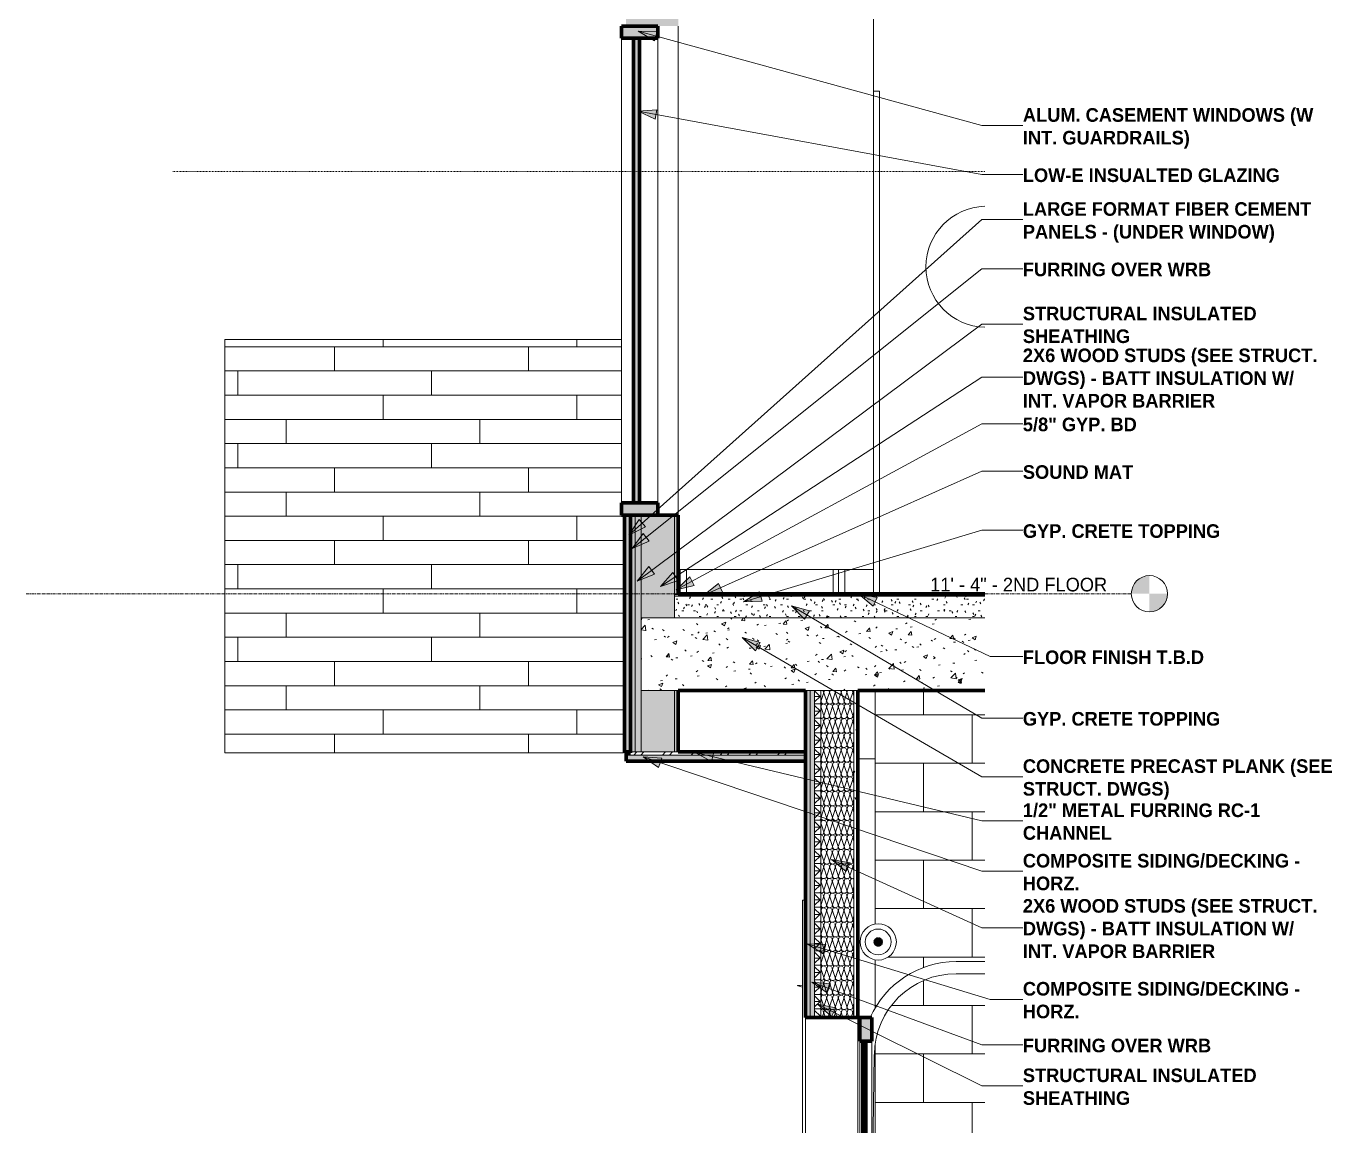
# Model space of a CAD drawing. Header units: inches. Extents: x -3960 to -3070, y -161 to 444.
# Drawn here: x -3959.5 to -3743.9, y 48.1 to 229.7 of the extents above; entities that cross this region are included whole.
import ezdxf

# ---------------------------------------------------------------- set-up
doc = ezdxf.new("R2010")
doc.units = ezdxf.units.IN
doc.header["$MEASUREMENT"] = 0
doc.linetypes.add('Aligning Line 1_8_', pattern=[0.25, 0.125, -0.125])
doc.linetypes.add('Grid Line 1_2_', pattern=[0.875, 0.5, -0.125, 0.125, -0.125])
for name, color, linetype, lineweight in [('0-1', 7, 'Continuous', 5), ('0-2', 135, 'Continuous', 9), ('0-3', 90, 'Continuous', 90), ('A-CLNG', 13, 'Continuous', 18), ('A-CLNG-1', 243, 'Continuous', 18), ('A-CLNG-2', 13, 'Continuous', 70), ('A-CLNG-PATT-1', 13, 'Continuous', 9), ('A-DOOR-1', 55, 'Continuous', 18), ('A-DOOR-2', 10, 'Continuous', 18), ('A-DOOR-3', 31, 'Continuous', 70), ('A-DOOR-FRAM-1', 250, 'Continuous', 9), ('A-FLOR-1', 8, 'Continuous', 5), ('A-FLOR-6', 55, 'Continuous', 18), ('A-FLOR-7', 192, 'Continuous', 70), ('A-FLOR-LEVL', 51, 'Continuous', 9), ('A-FLOR-LEVL-1', 51, 'Grid Line 1_2_', 9), ('A-FLOR-MCUT', 51, 'Continuous', 18), ('A-FLOR-PATT-1', 8, 'Continuous', 9), ('A-GLAZ-1', 55, 'Continuous', 18), ('A-GLAZ-2', 27, 'Continuous', 18), ('A-GLAZ-3', 10, 'Continuous', 18), ('A-GLAZ-4', 151, 'Continuous', 70), ('A-GLAZ-5', 9, 'Continuous', 18), ('A-WALL', 113, 'Continuous', 18), ('A-WALL-1', 55, 'Continuous', 18), ('A-WALL-3', 8, 'Continuous', 5), ('A-WALL-6', 243, 'Continuous', 18), ('A-WALL-8', 113, 'Continuous', 70), ('A-WALL-PATT-1', 135, 'Continuous', 9), ('A-WALL-PATT-2', 111, 'Continuous', 9), ('E-LITE-EQPM-1', 135, 'Continuous', 9), ('G-ANNO-SYMB', 111, 'Aligning Line 1_8_', 9), ('G-ANNO-TEXT', 231, 'Continuous', 9), ('G-IMPT', 8, 'Continuous', 9), ('L-SITE-1', 250, 'Continuous', 9), ('M-EQPM-1', 135, 'Continuous', 9)]:
    doc.layers.add(name, color=color, linetype=linetype, lineweight=lineweight)
doc.styles.add('Century Gothic', font='ufonts.com_century-gothic.ttf', dxfattribs={"height": 2.25})
doc.styles.add('Century Gothic_B', font='GOTHICB.TTF', dxfattribs={"height": 2.25})
pattern_1 = [(0, (-3769.654, 146.633), (0, 1.2), []), (315, (-3769.654, 146.633), (1.199253, 0), [1.696, -1.696]), (45, (-3769.654, 146.633), (1.199253, 0), [1.696, -1.696])]
pattern_2 = [(161.57, (-3769.534, 146.753), (-0.9603837, -0.0003992), [0, -6.83, 0.758, 0]), (18.43, (-3769.774, 146.753), (-0.9603837, 0.0003992), [0, -6.83, 0.758, 0]), (108.43, (-3769.534, 146.753), (0.4795102, -2.4005264), [2.276, -5.312]), (71.57, (-3769.774, 146.753), (0.4795102, 2.4005264), [2.276, -5.312])]
pattern_3 = [(0, (-3769.654, 146.633), (7.68, 1.92), [0.317, -5.443, 0.317, -5.443, -30.72]), (0, (-3769.654, 146.633), (7.68, 1.92), [-11.52, 0.317, -11.203, 0.317, -5.443, -13.44]), (0, (-3769.654, 146.633), (7.68, 1.92), [-28.8, 0.317, -3.523, 0.317, -9.283]), (120, (-3766.774, 147.593), (-5.502769, 5.691075), [0.317, -5.443, 0.317, -5.443, -30.72]), (120, (-3766.774, 147.593), (-5.502769, 5.691075), [-11.52, 0.317, -11.203, 0.317, -5.443, -13.44]), (120, (-3766.774, 147.593), (-5.502769, 5.691075), [-28.8, 0.317, -3.523, 0.317, -9.283]), (240, (-3765.814, 151.433), (-2.177231, -7.611075), [0.317, -5.443, 0.317, -5.443, -30.72]), (240, (-3765.814, 151.433), (-2.177231, -7.611075), [-11.52, 0.317, -11.203, 0.317, -5.443, -13.44]), (240, (-3765.814, 151.433), (-2.177231, -7.611075), [-28.8, 0.317, -3.523, 0.317, -9.283])]

# ---------------------------------------------------------------- blocks, each defined once
blk = doc.blocks.new('Single-Flush - 30_ x 80_-1421383-WALL SECTION - NORTH_SOUTH _ PARKING RAMP - LOOKING WEST - Callout 1')
at = {"layer": 'A-DOOR-FRAM-1'}
for p, q in [((-3819.6, 219), (-3818.6, 219)), ((-3818.6, 219), (-3818.6, 136)), ((-3825.35, 136), (-3825.35, 140)), ((-3824.35, 136), (-3824.35, 140)), ((-3824.35, 140), (-3824.35, 136)), ((-3819.6, 140), (-3819.6, 136)), ((-3819.6, 136), (-3819.6, 140))]:
    blk.add_line(p, q, dxfattribs=at)
blk = doc.blocks.new('HVAC_SPVU_AlliedAir_MGE4 - HVAC_SPVU_AlliedAir_MGE4-1724639-WALL SECTION - NORTH_SOUTH _ PARKING RAMP - LOOKING WEST - Callout 1')
at = {"layer": 'M-EQPM-1'}
for p, q in [((-3851.5, 136), (-3851.5, 140)), ((-3850.5, 140), (-3850.5, 136)), ((-3850.5, 136), (-3850.5, 140)), ((-3826.25, 140), (-3826.25, 136))]:
    blk.add_line(p, q, dxfattribs=at)
blk = doc.blocks.new('CTR - 1st Phase - Unit Layouts_rvt-1-WALL SECTION - NORTH_SOUTH _ PARKING RAMP - LOOKING WEST - Callout 1')
at = {"layer": 'A-WALL-1'}
for p, q in [((-3819.6, 140), (-3819.6, 240.75)), ((-3851.85, 140), (-3819.6, 140))]:
    blk.add_line(p, q, dxfattribs=at)
at = {"layer": '0-2'}
for name in ['Single-Flush - 30_ x 80_-1421383-WALL SECTION - NORTH_SOUTH _ PARKING RAMP - LOOKING WEST - Callout 1', 'HVAC_SPVU_AlliedAir_MGE4 - HVAC_SPVU_AlliedAir_MGE4-1724639-WALL SECTION - NORTH_SOUTH _ PARKING RAMP - LOOKING WEST - Callout 1']:
    blk.add_blockref(name, (0, 0), dxfattribs=at)
blk = doc.blocks.new('Studio Light - 120V-1360589-WALL SECTION - NORTH_SOUTH _ PARKING RAMP - LOOKING WEST - Callout 1')
at = {"layer": 'E-LITE-EQPM-1'}
for start, end in [(91.584, 180), (180, 268.416)]:
    blk.add_arc((-3800.93, 190), 10, start, end, dxfattribs=at)
blk = doc.blocks.new('CTR - 1st Phase - Common Walls_rvt-1-WALL SECTION - NORTH_SOUTH _ PARKING RAMP - LOOKING WEST - Callout 1')
at = {"layer": '0-3'}
for p in [(0, 132), (0, 0)]:
    blk.add_blockref('Studio Light - 120V-1360589-WALL SECTION - NORTH_SOUTH _ PARKING RAMP - LOOKING WEST - Callout 1', p, dxfattribs=at)
blk = doc.blocks.new('CTR - 1st Phase -Stairs _ Elevators_rvt-1-WALL SECTION - NORTH_SOUTH _ PARKING RAMP - LOOKING WEST - Callout 1')
at = {"layer": 'A-WALL-PATT-1'}
h = blk.add_hatch(dxfattribs=at)
h.set_pattern_fill('FP_11', color=256, style=0, pattern_type=2)
h.set_pattern_definition([(0, (-3819.324, -196), (0, 8), []), (90, (-3819.324, -196), (-8, 8), [8, -8])])
h.paths.add_polyline_path([(-3801.21, -138.01), (-3801.21, -138), (-3813.31, -138.01)], flags=0)
h.paths.add_polyline_path([(-3819.32, -128), (-3801.21, -128), (-3801.21, -43.41), (-3819.32, -42.14), (-3819.32, -87.2)], flags=0)
h.paths.add_polyline_path([(-3801.21, -31.38), (-3801.21, 73.25), (-3805.96, 73.25), (-3807.12, 73.2), (-3808.28, 73.05), (-3809.42, 72.8), (-3810.54, 72.45), (-3811.62, 72), (-3812.66, 71.47), (-3813.65, 70.84), (-3814.64, 70.08), (-3815.44, 69.35), (-3816.24, 68.5), (-3816.96, 67.58), (-3817.59, 66.59), (-3818.14, 65.56), (-3818.6, 64.49), (-3818.96, 63.38), (-3819.23, 62.24), (-3819.32, 61.55), (-3819.32, -30.11), (-3817.98, -30.21)], flags=0)
h.paths.add_polyline_path([(-3819.32, 67.59), (-3819.32, 67.61), (-3818.59, 68.73), (-3817.76, 69.79), (-3816.85, 70.78), (-3815.86, 71.68), (-3814.79, 72.49), (-3813.65, 73.21), (-3812.46, 73.82), (-3811.22, 74.33), (-3809.94, 74.73), (-3808.63, 75.02), (-3807.3, 75.19), (-3805.96, 75.25), (-3801.21, 75.25), (-3801.21, 120), (-3819.32, 120), (-3819.32, 81.45), (-3818.82, 81.5), (-3818.2, 81.43), (-3817.64, 81.25), (-3817.16, 80.99), (-3816.7, 80.62), (-3816.33, 80.17), (-3816.05, 79.65), (-3815.88, 79.08), (-3815.82, 78.5), (-3815.88, 77.91), (-3816.05, 77.35), (-3816.33, 76.83), (-3816.7, 76.38), (-3817.16, 76), (-3817.68, 75.73), (-3818.24, 75.56), (-3818.82, 75.5), (-3819.32, 75.55), (-3819.32, 67.61)], flags=0)
at = {"layer": 'A-WALL-1'}
for p, q in [((-3819.32, 120), (-3819.32, 81.45)), ((-3819.32, 75.55), (-3819.32, 67.59)), ((-3819.32, 61.55), (-3819.32, -30.11))]:
    blk.add_line(p, q, dxfattribs=at)
blk = doc.blocks.new('Outdoor Table01 - 02ZUTB01_dwg-1294291-WALL SECTION - NORTH_SOUTH _ PARKING RAMP - LOOKING WEST - Callout 1')
at = {"layer": 'G-IMPT'}
for p, q in [((-3831.32, 71.38), (-3832.21, 71.29)), ((-3831.32, 71.38), (-3832.21, 71.29)), ((-3831.32, 71.34), (-3832.1, 71.26)), ((-3831.32, 71.05), (-3832.1, 71.26)), ((-3838.62, 31), (-3837.62, 30.5)), ((-3838.62, 31), (-3837.01, 28)), ((-3837.62, 30.5), (-3836.01, 28)), ((-3837.01, 28), (-3836.14, 23)), ((-3837.01, 28), (-3836.64, 28)), ((-3834.14, 18.83), (-3836.64, 28)), ((-3836.14, 28), (-3836.64, 28)), ((-3835.88, 27.21), (-3836.14, 28)), ((-3836.14, 28), (-3836.01, 28)), ((-3836.01, 28), (-3835.14, 23)), ((-3833.14, 18.83), (-3835.86, 27.15)), ((-3836.14, 23), (-3835.27, 23)), ((-3835.2, 23), (-3835.14, 23)), ((-3831.64, 19.48), (-3833.14, 18.83)), ((-3831.32, 19.49), (-3831.64, 19.48)), ((-3831.64, 18.48), (-3831.64, 19.48)), ((-3834.64, 0), (-3834.14, 18.83)), ((-3834.14, 18.83), (-3833.14, 18.83)), ((-3833.64, 1), (-3833.14, 18.83)), ((-3833.16, 17.98), (-3831.64, 18.48)), ((-3831.64, 18.48), (-3831.32, 18.49)), ((-3833.64, 1), (-3834.64, 0)), ((-3830.82, 0), (-3834.64, 0)), ((-3831.32, 1), (-3833.64, 1))]:
    blk.add_line(p, q, dxfattribs=at)
blk = doc.blocks.new('Outdoor Table01 - Outdoor Table01-1294297-WALL SECTION - NORTH_SOUTH _ PARKING RAMP - LOOKING WEST - Callout 1')
blk.add_blockref('Outdoor Table01 - 02ZUTB01_dwg-1294291-WALL SECTION - NORTH_SOUTH _ PARKING RAMP - LOOKING WEST - Callout 1', (0, 0))
blk = doc.blocks.new('Door-Sectional_Model3502_Comcl_Amarr - one-1908623-WALL SECTION - NORTH_SOUTH _ PARKING RAMP - LOOKING WEST - Callout 1')
at = {"layer": 'A-DOOR-1'}
blk.add_hatch(color=256, dxfattribs=at).paths.add_polyline_path([(-3818.82, 78), (-3818.63, 78.04), (-3818.47, 78.15), (-3818.36, 78.31), (-3818.32, 78.5), (-3818.36, 78.69), (-3818.47, 78.85), (-3818.63, 78.96), (-3818.82, 79), (-3819.02, 78.96), (-3819.18, 78.85), (-3819.29, 78.69), (-3819.32, 78.5), (-3819.29, 78.31), (-3819.18, 78.15), (-3819.02, 78.04)], flags=0)
at = {"layer": 'A-DOOR-2'}
h = blk.add_hatch(color=256, dxfattribs=at)
h.paths.add_polyline_path([(-3821.85, 42), (-3819.85, 42), (-3819.85, 43.25), (-3821.85, 43.25), (-3821.85, 42.33)], flags=0)
h.paths.add_polyline_path([(-3821.85, 62.12), (-3819.85, 62.12), (-3819.85, 66), (-3821.85, 66)], flags=0)
for points in [[(-3821.34, 43.25), (-3820.85, 43.25), (-3820.85, 62.12), (-3821.35, 62.12), (-3821.35, 43.25)], [(-3821.16, 19.25), (-3820.85, 19.25), (-3820.85, 40.75), (-3821.35, 40.75), (-3821.35, 19.25)], [(-3820.85, -4.75), (-3820.85, 16.75), (-3821.35, 16.75), (-3821.35, -4.75), (-3820.99, -4.75)], [(-3820.35, -26.13), (-3820.35, -7.25), (-3821.35, -7.25), (-3821.35, -26.13), (-3820.75, -26.13)]]:
    blk.add_hatch(color=256, dxfattribs=at).paths.add_polyline_path(points, flags=0)
h = blk.add_hatch(color=256, dxfattribs=at)
h.paths.add_polyline_path([(-3821.85, 18), (-3819.85, 18), (-3819.85, 19.25), (-3821.85, 19.25), (-3821.85, 19.2)], flags=0)
h.paths.add_polyline_path([(-3821.85, 40.75), (-3819.85, 40.75), (-3819.85, 42), (-3821.85, 42)], flags=0)
h = blk.add_hatch(color=256, dxfattribs=at)
h.paths.add_polyline_path([(-3819.85, -6), (-3819.85, -4.75), (-3821.85, -4.75), (-3821.85, -6), (-3820.35, -6)], flags=0)
h.paths.add_polyline_path([(-3821.35, 16.75), (-3819.85, 16.75), (-3819.85, 18), (-3821.85, 18), (-3821.85, 16.75), (-3821.46, 16.75)], flags=0)
h = blk.add_hatch(color=256, dxfattribs=at)
h.paths.add_polyline_path([(-3820.93, -30), (-3819.85, -30), (-3819.85, -26.13), (-3821.85, -26.13), (-3821.85, -29.94), (-3821.46, -29.96)], flags=0)
h.paths.add_polyline_path([(-3820.47, -7.25), (-3819.85, -7.25), (-3819.85, -6), (-3821.85, -6), (-3821.85, -7.25), (-3820.76, -7.25)], flags=0)
at = {"layer": 'A-DOOR-1'}
for p, q in [((-3805.96, 75.25), (-3801.21, 75.25)), ((-3805.96, 73.25), (-3801.21, 73.25)), ((-3821.85, 62.12), (-3821.85, 43.25)), ((-3819.85, 43.25), (-3819.85, 62.12)), ((-3819.85, 33.9), (-3819.46, 59.91)), ((-3821.85, 40.75), (-3821.85, 19.25)), ((-3819.85, 19.25), (-3819.85, 40.75)), ((-3821.85, 33.92), (-3822.2, 10.59)), ((-3821.85, 16.75), (-3821.85, -4.75)), ((-3819.85, -4.75), (-3819.85, 16.75)), ((-3821.85, -7.25), (-3821.85, -26.13)), ((-3819.85, -26.13), (-3819.85, -7.25)), ((-3822.66, -19.75), (-3822.81, -29.87))]:
    blk.add_line(p, q, dxfattribs=at)
for centre, radius, start, end in [((-3818.82, 78.5), 3, 90, 270), ((-3818.82, 78.5), 2.13, 90, 270), ((-3818.82, 78.5), 3, 270, 90), ((-3818.82, 78.5), 2.13, 270, 90), ((-3805.96, 59.75), 15.5, 90, 156.1991), ((-3805.96, 59.75), 13.5, 90, 179.3049)]:
    blk.add_arc(centre, radius, start, end, dxfattribs=at)
at = {"layer": 'A-DOOR-3'}
for p, q in [((-3819.85, 66), (-3821.85, 66)), ((-3821.85, 66), (-3821.85, 62.12)), ((-3819.85, 62.12), (-3819.85, 66)), ((-3821.85, 62.12), (-3819.85, 62.12)), ((-3820.85, 62.12), (-3821.35, 62.12)), ((-3821.35, 62.12), (-3821.35, 43.25)), ((-3820.85, 43.25), (-3820.85, 62.12)), ((-3819.85, 43.25), (-3821.85, 43.25)), ((-3821.85, 43.25), (-3821.85, 42)), ((-3821.35, 43.25), (-3820.85, 43.25)), ((-3819.85, 42), (-3819.85, 43.25)), ((-3821.85, 42), (-3819.85, 42)), ((-3819.85, 42), (-3821.85, 42)), ((-3821.85, 42), (-3821.85, 40.75)), ((-3819.85, 40.75), (-3819.85, 42)), ((-3821.85, 40.75), (-3819.85, 40.75)), ((-3820.85, 40.75), (-3821.35, 40.75)), ((-3821.35, 40.75), (-3821.35, 19.25)), ((-3820.85, 19.25), (-3820.85, 40.75)), ((-3819.85, 19.25), (-3821.85, 19.25)), ((-3821.85, 19.25), (-3821.85, 18)), ((-3821.85, 18), (-3819.85, 18)), ((-3819.85, 18), (-3821.85, 18)), ((-3821.85, 18), (-3821.85, 16.75)), ((-3821.35, 19.25), (-3820.85, 19.25)), ((-3819.85, 18), (-3819.85, 19.25)), ((-3819.85, 16.75), (-3819.85, 18)), ((-3821.85, 16.75), (-3819.85, 16.75)), ((-3820.85, 16.75), (-3821.35, 16.75)), ((-3821.35, 16.75), (-3821.35, -4.75)), ((-3820.85, -4.75), (-3820.85, 16.75)), ((-3819.85, -4.75), (-3821.85, -4.75)), ((-3821.85, -4.75), (-3821.85, -6)), ((-3821.85, -6), (-3819.85, -6)), ((-3819.85, -6), (-3821.85, -6)), ((-3821.85, -6), (-3821.85, -7.25)), ((-3821.35, -4.75), (-3820.85, -4.75)), ((-3819.85, -6), (-3819.85, -4.75)), ((-3819.85, -7.25), (-3819.85, -6)), ((-3821.85, -7.25), (-3819.85, -7.25)), ((-3820.35, -7.25), (-3821.35, -7.25)), ((-3821.35, -7.25), (-3821.35, -26.13)), ((-3820.35, -26.13), (-3820.35, -7.25)), ((-3819.85, -26.13), (-3821.85, -26.13)), ((-3821.85, -26.13), (-3821.85, -30)), ((-3821.35, -26.13), (-3820.35, -26.13)), ((-3819.85, -30), (-3819.85, -26.13)), ((-3821.85, -30), (-3819.85, -30))]:
    blk.add_line(p, q, dxfattribs=at)
for start, end in [(90, 270), (270, 90)]:
    blk.add_arc((-3818.82, 78.5), 0.5, start, end, dxfattribs=at)
blk = doc.blocks.new('_THE_ WINDOW _ DOOR - Window - 1st Floor-2113386-WALL SECTION - NORTH_SOUTH _ PARKING RAMP - LOOKING WEST - Callout 1')
at = {"layer": 'A-GLAZ-1'}
for p, q in [((-3831.32, 1), (-3831.32, 85.37)), ((-3830.82, 85.37), (-3831.32, 85.37)), ((-3831.32, 1), (-3830.82, 1))]:
    blk.add_line(p, q, dxfattribs=at)
blk = doc.blocks.new('_THE_ WINDOW _ DOOR - Window - 2nd Floor-2113388-WALL SECTION - NORTH_SOUTH _ PARKING RAMP - LOOKING WEST - Callout 1')
at = {"layer": 'A-GLAZ-2'}
h = blk.add_hatch(color=256, dxfattribs=at)
h.paths.add_polyline_path([(-3860.91, 149), (-3855.22, 149), (-3855.22, 151), (-3861.22, 151), (-3861.22, 149)], flags=0)
h.paths.add_polyline_path([(-3860.7, 227.75), (-3855.22, 227.75), (-3855.22, 229.75), (-3861.22, 229.75), (-3861.22, 227.75), (-3860.72, 227.75)], flags=0)
at = {"layer": 'A-GLAZ-3'}
blk.add_hatch(color=256, dxfattribs=at).paths.add_polyline_path([(-3859.22, 151), (-3858.22, 151), (-3858.22, 227.75), (-3859.22, 227.75), (-3859.22, 153.35)], flags=0)
at = {"layer": 'A-GLAZ-5'}
blk.add_hatch(color=256, dxfattribs=at).paths.add_polyline_path([(-3859.9, 109.75), (-3859.72, 109.75), (-3859.72, 149), (-3860.72, 149), (-3860.72, 109.75)], flags=0)
at = {"layer": 'A-GLAZ-1'}
for p, q in [((-3861.22, 151), (-3861.22, 227.75)), ((-3855.22, 227.75), (-3855.22, 151))]:
    blk.add_line(p, q, dxfattribs=at)
at = {"layer": 'A-GLAZ-4'}
for p, q in [((-3855.22, 229.75), (-3861.22, 229.75)), ((-3861.22, 229.75), (-3861.22, 227.75)), ((-3855.22, 227.75), (-3855.22, 229.75)), ((-3861.22, 227.75), (-3855.22, 227.75)), ((-3859.22, 227.75), (-3859.22, 151)), ((-3858.22, 227.75), (-3859.22, 227.75)), ((-3858.22, 151), (-3858.22, 227.75)), ((-3855.22, 151), (-3861.22, 151)), ((-3861.22, 151), (-3861.22, 149)), ((-3859.22, 151), (-3858.22, 151)), ((-3855.22, 149), (-3855.22, 151)), ((-3861.22, 149), (-3855.22, 149)), ((-3859.72, 149), (-3860.72, 149)), ((-3860.72, 149), (-3860.72, 109.75)), ((-3859.72, 109.75), (-3859.72, 149)), ((-3860.72, 109.75), (-3859.72, 109.75))]:
    blk.add_line(p, q, dxfattribs=at)
blk = doc.blocks.new('Level - Level Head - Circle-50818-WALL SECTION - NORTH_SOUTH _ PARKING RAMP - LOOKING WEST - Callout 1')
at = {"layer": 'A-FLOR-LEVL'}
h = blk.add_hatch(color=256, dxfattribs=at)
edge = h.paths.add_edge_path(flags=0)
edge.add_line((-3774.02, 0), (-3777.02, 0))
edge.add_arc((-3774.02, 0), 3, 90, 180, ccw=False)
edge.add_line((-3774.02, 3), (-3774.02, 0))
h = blk.add_hatch(color=256, dxfattribs=at)
edge = h.paths.add_edge_path(flags=0)
edge.add_line((-3774.02, -3), (-3774.02, 0))
edge.add_line((-3774.02, 0), (-3771.02, 0))
edge.add_arc((-3774.02, 0), 3, 270, 360, ccw=False)
blk.add_circle((-3774.02, 0), 3, dxfattribs=at)

msp = doc.modelspace()

# ---------------------------------------------------------------- hatches: boundary and pattern name
at = {"layer": 'A-CLNG-1'}
msp.add_hatch(color=256, dxfattribs=at).paths.add_polyline_path([(-3830.82, 108.37), (-3830.82, 109.37), (-3860.47, 109.37), (-3860.47, 108.37), (-3834.75, 108.37)], flags=0)
at = {"layer": 'A-CLNG-PATT-1'}
h = msp.add_hatch(dxfattribs=at)
h.set_pattern_fill('FP_10', color=256, style=0, pattern_type=2)
h.set_pattern_definition([(45, (-3769.654, 146.633), (-2.37588, 2.37588), []), (45, (-3769.654, 150.233), (-2.37588, 2.37588), [])])
h.paths.add_polyline_path([(-3834.75, 109.37), (-3830.82, 109.37), (-3830.82, 109.87), (-3859.72, 109.87), (-3859.72, 109.75), (-3860.47, 109.75), (-3860.47, 109.37), (-3851.52, 109.37)], flags=0)
at = {"layer": 'A-FLOR-1'}
msp.add_hatch(color=256, dxfattribs=at).paths.add_polyline_path([(-3834.75, 135.62), (-3801.21, 135.62), (-3801.21, 135.87), (-3852.47, 135.87), (-3852.47, 135.62), (-3850.5, 135.62)], flags=0)
at = {"layer": 'A-FLOR-PATT-1'}
h = msp.add_hatch(dxfattribs=at)
h.set_pattern_fill('FP_2', color=256, style=0, pattern_type=2)
h.set_pattern_definition([(0, (-3769.654, 146.633), (3.84, 0.96), [0.317, -2.563, 0.317, -2.563, -15.36]), (0, (-3769.654, 146.633), (3.84, 0.96), [-5.76, 0.317, -5.443, 0.317, -2.563, -6.72]), (0, (-3769.654, 146.633), (3.84, 0.96), [-14.4, 0.317, -1.603, 0.317, -4.483]), (120, (-3768.214, 147.113), (-2.751384, 2.845538), [0.317, -2.563, 0.317, -2.563, -15.36]), (120, (-3768.214, 147.113), (-2.751384, 2.845538), [-5.76, 0.317, -5.443, 0.317, -2.563, -6.72]), (120, (-3768.214, 147.113), (-2.751384, 2.845538), [-14.4, 0.317, -1.603, 0.317, -4.483]), (240, (-3767.734, 149.033), (-1.088616, -3.805538), [0.317, -2.563, 0.317, -2.563, -15.36]), (240, (-3767.734, 149.033), (-1.088616, -3.805538), [-5.76, 0.317, -5.443, 0.317, -2.563, -6.72]), (240, (-3767.734, 149.033), (-1.088616, -3.805538), [-14.4, 0.317, -1.603, 0.317, -4.483])])
h.paths.add_polyline_path([(-3852.47, 132), (-3801.21, 132), (-3801.21, 135.62), (-3852.47, 135.62), (-3852.47, 134.84)], flags=0)
h = msp.add_hatch(dxfattribs=at)
h.set_pattern_fill('FP_7', color=256, style=0, pattern_type=2)
h.set_pattern_definition([(50, (-3769.654, 146.633), (6.886, -0.6021), [0.72, -7.92]), (355, (-3769.654, 146.633), (-1.33176, 7.22055), [0.576, -6.336]), (100.451, (-3769.08, 146.583), (5.55363, 6.6182), [0.612, -6.731]), (46.184, (-3769.654, 148.553), (10.24564, -1.5889), [1.08, -11.88]), (96.636, (-3768.8, 148.421), (8.9724, 9.3515), [0.918, -10.096]), (351.184, (-3769.654, 148.553), (8.9732, 9.3512), [0.864, -9.504]), (21, (-3768.694, 148.073), (5.73073, -3.865), [0.72, -7.92]), (326, (-3768.694, 148.073), (2.3358, 6.9609), [0.576, -6.336]), (71.451, (-3768.217, 147.751), (8.06588, 3.09595), [0.612, -6.731]), (37.5, (-3769.654, 146.633), (0.116866, 3.19548), [0.317, -5.942, 0.317, -6.115, -6.36]), (37.5, (-3769.654, 146.633), (0.116866, 3.19548), [-12.691, 0.317, -6.043]), (7.5, (-3769.654, 146.633), (2.52543, 3.78602), [0.317, -3.35, 0.317, -5.798, -2.424]), (7.5, (-3769.654, 146.633), (2.52543, 3.78602), [-9.782, 0.317, -2.107]), (327.5, (-3771.795, 146.633), (5.12437, -0.216176), [0.317, -2.083, 0.317, -7.171, -9.936]), (327.5, (-3771.795, 146.633), (5.12437, -0.216176), [-9.888, 0.317, -9.619]), (317.5, (-3772.755, 146.633), (5.59833, 0.9614), [0.317, -2.803, 0.317, -4.656, -7.056]), (317.5, (-3772.755, 146.633), (5.59833, 0.9614), [-8.093, 0.317, -6.739])])
h.paths.add_polyline_path([(-3857.97, 120), (-3801.21, 120), (-3801.21, 132), (-3857.97, 132), (-3857.97, 125.59)], flags=0)
at = {"layer": 'A-WALL-3'}
h = msp.add_hatch(color=256, dxfattribs=at)
h.paths.add_polyline_path([(-3858.97, 109.87), (-3858.97, 149), (-3859.72, 149), (-3859.72, 109.87)], flags=0)
h.paths.add_polyline_path([(-3860.47, 229.75), (-3858.97, 229.75), (-3858.97, 268.12), (-3859.72, 268.12), (-3859.72, 267.62), (-3860.47, 267.62), (-3860.47, 230.12)], flags=0)
h.paths.add_polyline_path([(-3859.9, 350.12), (-3858.97, 350.12), (-3858.97, 350.5), (-3860.47, 350.5), (-3860.47, 350.12)], flags=0)
msp.add_hatch(color=256, dxfattribs=at).paths.add_polyline_path([(-3830.07, 66), (-3829.32, 66), (-3829.32, 120), (-3830.07, 120), (-3830.07, 70.08)], flags=0)
at = {"layer": 'A-WALL-6'}
msp.add_hatch(color=256, dxfattribs=at).paths.add_polyline_path([(-3830.59, 66), (-3830.07, 66), (-3830.07, 120), (-3830.82, 120), (-3830.82, 66)], flags=0)
at = {"layer": 'A-WALL-PATT-1'}
h = msp.add_hatch(dxfattribs=at)
h.set_pattern_fill('FP_5', color=256, style=0, pattern_type=2)
h.set_pattern_definition([(0, (-3924.599, 136.8), (0, 4), []), (90, (-3924.599, 136.8), (-8, 8), [4, -28]), (90, (-3908.599, 140.8), (-8, 8), [4, -28])])
h.paths.add_polyline_path([(-3868.29, 109.75), (-3860.91, 109.75), (-3860.91, 149), (-3861.22, 149), (-3861.22, 178), (-3926.72, 178), (-3926.72, 109.75)], flags=0)
at = {"layer": 'A-WALL-PATT-2'}
h = msp.add_hatch(dxfattribs=at)
h.set_pattern_fill('FP_3', color=256, style=0, pattern_type=2)
h.set_pattern_definition(pattern_1)
h.paths.add_polyline_path([(-3858.97, 109.87), (-3857.97, 109.87), (-3857.97, 149), (-3858.97, 149), (-3858.97, 116.34)], flags=0)
h.paths.add_polyline_path([(-3858.91, 229.75), (-3857.97, 229.75), (-3857.98, 268.12), (-3858.97, 268.12), (-3858.97, 229.75)], flags=0)
h.paths.add_polyline_path([(-3857.97, 350.12), (-3857.97, 350.5), (-3858.97, 350.5), (-3858.97, 350.12), (-3858.06, 350.12)], flags=0)
h = msp.add_hatch(dxfattribs=at)
h.set_pattern_fill('FP_4', color=256, style=0, pattern_type=2)
h.set_pattern_definition(pattern_2)
h.paths.add_polyline_path([(-3852.47, 109.87), (-3852.47, 120), (-3857.97, 120), (-3857.97, 109.87)], flags=0)
h.paths.add_polyline_path([(-3856.79, 132), (-3852.47, 132), (-3852.47, 149), (-3857.97, 149), (-3857.97, 132)], flags=0)
h.paths.add_polyline_path([(-3857.97, 229.75), (-3852.47, 229.75), (-3852.47, 241.87), (-3857.97, 241.87), (-3857.97, 230.12)], flags=0)
h.paths.add_polyline_path([(-3857.93, 266.62), (-3852.47, 266.62), (-3852.47, 268.12), (-3857.97, 268.12), (-3857.97, 266.62)], flags=0)
h.paths.add_polyline_path([(-3852.5, 350.12), (-3852.47, 350.12), (-3852.47, 350.5), (-3857.97, 350.5), (-3857.97, 350.12), (-3855.22, 350.12)], flags=0)
h = msp.add_hatch(dxfattribs=at)
h.set_pattern_fill('FP_1', color=256, style=0, pattern_type=2)
h.set_pattern_definition(pattern_3)
h.paths.add_polyline_path([(-3852.47, 109.87), (-3851.85, 109.87), (-3851.85, 120), (-3852.47, 120), (-3852.47, 110.91)], flags=0)
h.paths.add_polyline_path([(-3851.85, 136), (-3851.85, 149), (-3852.47, 149), (-3852.47, 136)], flags=0)
h.paths.add_polyline_path([(-3852.47, 229.75), (-3851.85, 229.75), (-3851.85, 241.87), (-3852.47, 241.87), (-3852.47, 231.99)], flags=0)
h.paths.add_polyline_path([(-3852.47, 268), (-3851.85, 268), (-3851.85, 268.12), (-3852.47, 268.12), (-3852.47, 268)], flags=0)
h.paths.add_polyline_path([(-3852.47, 350.12), (-3851.85, 350.12), (-3851.85, 350.5), (-3852.47, 350.5)], flags=0)
h = msp.add_hatch(dxfattribs=at)
h.set_pattern_fill('FP_3', color=256, style=0, pattern_type=2)
h.set_pattern_definition(pattern_1)
h.paths.add_polyline_path([(-3829.32, 66), (-3828.32, 66), (-3828.32, 120), (-3829.32, 120), (-3829.32, 70.08)], flags=0)
h = msp.add_hatch(dxfattribs=at)
h.set_pattern_fill('FP_4', color=256, style=0, pattern_type=2)
h.set_pattern_definition(pattern_2)
h.paths.add_polyline_path([(-3828.32, 66), (-3822.82, 66), (-3822.82, 120), (-3828.32, 120), (-3828.32, 70.08)], flags=0)
h = msp.add_hatch(dxfattribs=at)
h.set_pattern_fill('FP_1', color=256, style=0, pattern_type=2)
h.set_pattern_definition(pattern_3)
h.paths.add_polyline_path([(-3822.2, 66), (-3822.2, 120), (-3822.82, 120), (-3822.82, 66)], flags=0)
at = {"layer": 'G-ANNO-TEXT'}
for points in [[(-3858.45, 228.9), (-3855.77, 227.33), (-3855.35, 228.88)], [(-3858.45, 215.69), (-3855.65, 214.36), (-3855.36, 215.94)], [(-3860.01, 145.66), (-3857.24, 147.06), (-3858.31, 148.26)], [(-3859.46, 143.45), (-3856.62, 144.7), (-3857.62, 145.96)], [(-3858.65, 138.06), (-3855.76, 139.21), (-3856.72, 140.5)], [(-3854.79, 137.2), (-3851.84, 138.17), (-3852.72, 139.51)], [(-3852.21, 136.63), (-3849.19, 137.35), (-3849.95, 138.77)], [(-3847.61, 135.75), (-3844.54, 136.24), (-3845.2, 137.7)], [(-3841.06, 134.67), (-3837.96, 134.76), (-3838.42, 136.3)], [(-3822.03, 135.95), (-3819.66, 133.94), (-3818.97, 135.39)], [(-3833.15, 134.01), (-3830.98, 131.79), (-3830.16, 133.18)], [(-3841.29, 128.78), (-3839.1, 126.58), (-3838.29, 127.97)], [(-3857.66, 109.05), (-3855.08, 107.33), (-3854.56, 108.85)], [(-3849.06, 109.78), (-3846.33, 108.3), (-3845.96, 109.86)], [(-3826.51, 92.09), (-3824.11, 90.12), (-3823.44, 91.58)], [(-3830.56, 78.18), (-3827.92, 76.54), (-3827.46, 78.07)], [(-3829.8, 71.86), (-3827.26, 70.07), (-3826.7, 71.57)], [(-3828.84, 68.24), (-3826.51, 66.18), (-3825.79, 67.62)]]:
    msp.add_hatch(color=256, dxfattribs=at).paths.add_polyline_path(points, flags=0)

# ---------------------------------------------------------------- linework, layer by layer
at = {"layer": 'A-CLNG'}
msp.add_line((-3830.82, 109.37), (-3860.47, 109.37), dxfattribs=at)
at = {"layer": 'A-CLNG-2'}
for p, q in [((-3859.72, 109.87), (-3860.47, 109.87)), ((-3860.47, 109.87), (-3860.47, 108.37)), ((-3860.47, 108.37), (-3830.82, 108.37)), ((-3830.82, 109.87), (-3851.85, 109.87))]:
    msp.add_line(p, q, dxfattribs=at)
at = {"layer": 'A-FLOR-6'}
msp.add_line((-3819.32, 108.75), (-3822.2, 108.75), dxfattribs=at)
at = {"layer": 'A-FLOR-7'}
for p, q in [((-3801.21, 136), (-3851.85, 136)), ((-3851.85, 120), (-3830.82, 120)), ((-3822.2, 120), (-3801.21, 120))]:
    msp.add_line(p, q, dxfattribs=at)
at = {"layer": 'A-FLOR-LEVL-1'}
msp.add_line((-3959.54, 136), (-3777.02, 136), dxfattribs=at)
at = {"layer": 'A-FLOR-MCUT'}
for p, q in [((-3852.47, 136), (-3852.47, 132)), ((-3801.21, 135.87), (-3852.47, 135.87)), ((-3801.21, 135.62), (-3852.47, 135.62)), ((-3801.21, 132), (-3857.97, 132))]:
    msp.add_line(p, q, dxfattribs=at)
at = {"layer": 'A-WALL'}
for p, q in [((-3858.97, 149), (-3858.97, 109.87)), ((-3857.97, 109.87), (-3857.97, 149)), ((-3852.47, 149), (-3852.47, 136)), ((-3852.47, 136), (-3851.85, 136)), ((-3851.85, 120), (-3857.97, 120)), ((-3852.47, 120), (-3852.47, 109.87)), ((-3822.2, 120), (-3830.82, 120)), ((-3830.07, 120), (-3830.07, 66)), ((-3829.32, 120), (-3829.32, 66)), ((-3828.32, 120), (-3828.32, 66)), ((-3822.82, 120), (-3822.82, 66)), ((-3859.72, 109.87), (-3851.85, 109.87))]:
    msp.add_line(p, q, dxfattribs=at)
at = {"layer": 'A-WALL-1'}
for p, q in [((-3851.85, 229.75), (-3851.85, 149)), ((-3861.22, 178), (-3926.72, 178)), ((-3926.72, 178), (-3926.72, 109.75)), ((-3860.91, 109.75), (-3860.91, 149)), ((-3926.72, 109.75), (-3860.91, 109.75)), ((-3830.82, -19.75), (-3830.82, 66)), ((-3822.2, 66), (-3822.2, -19.75))]:
    msp.add_line(p, q, dxfattribs=at)
at = {"layer": 'A-WALL-8'}
for p, q in [((-3851.85, 149), (-3859.72, 149)), ((-3859.72, 149), (-3859.72, 109.87)), ((-3851.85, 136), (-3851.85, 149)), ((-3851.85, 109.87), (-3851.85, 120)), ((-3830.82, 120), (-3830.82, 66)), ((-3822.2, 66), (-3822.2, 120)), ((-3830.82, 66), (-3822.2, 66))]:
    msp.add_line(p, q, dxfattribs=at)
at = {"layer": 'G-ANNO-SYMB'}
msp.add_line((-3801.21, 205.76), (-3935.36, 205.76), dxfattribs=at)
at = {"layer": 'G-ANNO-TEXT'}
for p, q in [((-3858.45, 228.9), (-3855.77, 227.33)), ((-3855.35, 228.88), (-3858.45, 228.9)), ((-3858.45, 228.9), (-3801.71, 213.32)), ((-3855.77, 227.33), (-3855.35, 228.88)), ((-3855.36, 215.94), (-3858.45, 215.69)), ((-3858.45, 215.69), (-3855.65, 214.36)), ((-3858.45, 215.69), (-3801.71, 205.25)), ((-3855.65, 214.36), (-3855.36, 215.94)), ((-3801.71, 213.32), (-3794.93, 213.32)), ((-3801.71, 205.25), (-3794.93, 205.25)), ((-3860.01, 145.66), (-3801.71, 197.79)), ((-3801.71, 197.79), (-3794.93, 197.79)), ((-3859.46, 143.45), (-3801.71, 189.69)), ((-3801.71, 189.69), (-3794.93, 189.69)), ((-3858.65, 138.06), (-3801.71, 180.53)), ((-3801.71, 180.53), (-3794.93, 180.53)), ((-3854.79, 137.2), (-3801.71, 171.75)), ((-3801.71, 171.75), (-3794.93, 171.75)), ((-3852.21, 136.63), (-3801.71, 164.09)), ((-3801.71, 164.09), (-3794.93, 164.09)), ((-3847.61, 135.75), (-3801.71, 156.23)), ((-3801.71, 156.23), (-3794.93, 156.23)), ((-3858.31, 148.26), (-3860.01, 145.66)), ((-3860.01, 145.66), (-3857.24, 147.06)), ((-3857.24, 147.06), (-3858.31, 148.26)), ((-3857.62, 145.96), (-3859.46, 143.45)), ((-3859.46, 143.45), (-3856.62, 144.7)), ((-3856.62, 144.7), (-3857.62, 145.96)), ((-3841.06, 134.67), (-3801.71, 146.48)), ((-3801.71, 146.48), (-3794.93, 146.48)), ((-3856.72, 140.5), (-3858.65, 138.06)), ((-3855.76, 139.21), (-3856.72, 140.5)), ((-3858.65, 138.06), (-3855.76, 139.21)), ((-3852.72, 139.51), (-3854.79, 137.2)), ((-3854.79, 137.2), (-3851.84, 138.17)), ((-3851.84, 138.17), (-3852.72, 139.51)), ((-3849.95, 138.77), (-3852.21, 136.63)), ((-3849.19, 137.35), (-3849.95, 138.77)), ((-3852.21, 136.63), (-3849.19, 137.35)), ((-3845.2, 137.7), (-3847.61, 135.75)), ((-3847.61, 135.75), (-3844.54, 136.24)), ((-3844.54, 136.24), (-3845.2, 137.7)), ((-3838.42, 136.3), (-3841.06, 134.67)), ((-3837.96, 134.76), (-3838.42, 136.3)), ((-3822.03, 135.95), (-3819.66, 133.94)), ((-3818.97, 135.39), (-3822.03, 135.95)), ((-3822.03, 135.95), (-3800.34, 125.64)), ((-3841.06, 134.67), (-3837.96, 134.76)), ((-3833.15, 134.01), (-3830.98, 131.79)), ((-3830.16, 133.18), (-3833.15, 134.01)), ((-3833.15, 134.01), (-3801.71, 115.47)), ((-3819.66, 133.94), (-3818.97, 135.39)), ((-3830.98, 131.79), (-3830.16, 133.18)), ((-3841.29, 128.78), (-3839.1, 126.58)), ((-3838.29, 127.97), (-3841.29, 128.78)), ((-3841.29, 128.78), (-3801.71, 105.79)), ((-3839.1, 126.58), (-3838.29, 127.97)), ((-3800.34, 125.64), (-3794.93, 125.64)), ((-3801.71, 115.47), (-3794.93, 115.47)), ((-3857.66, 109.05), (-3855.08, 107.33)), ((-3854.56, 108.85), (-3857.66, 109.05)), ((-3857.66, 109.05), (-3801.71, 90.17)), ((-3855.08, 107.33), (-3854.56, 108.85)), ((-3845.96, 109.86), (-3849.06, 109.78)), ((-3849.06, 109.78), (-3846.33, 108.3)), ((-3849.06, 109.78), (-3801.71, 98.5)), ((-3846.33, 108.3), (-3845.96, 109.86)), ((-3801.71, 105.79), (-3794.93, 105.79)), ((-3801.71, 98.5), (-3794.93, 98.5)), ((-3826.51, 92.09), (-3824.11, 90.12)), ((-3823.44, 91.58), (-3826.51, 92.09)), ((-3826.51, 92.09), (-3801.71, 80.83)), ((-3824.11, 90.12), (-3823.44, 91.58)), ((-3801.71, 90.17), (-3794.93, 90.17)), ((-3801.71, 80.83), (-3794.93, 80.83)), ((-3830.56, 78.18), (-3827.92, 76.54)), ((-3827.46, 78.07), (-3830.56, 78.18)), ((-3830.56, 78.18), (-3800.34, 69.01)), ((-3827.92, 76.54), (-3827.46, 78.07)), ((-3829.8, 71.86), (-3827.26, 70.07)), ((-3826.7, 71.57), (-3829.8, 71.86)), ((-3829.8, 71.86), (-3801.71, 61.52)), ((-3827.26, 70.07), (-3826.7, 71.57)), ((-3800.34, 69.01), (-3794.93, 69.01)), ((-3828.84, 68.24), (-3826.51, 66.18)), ((-3825.79, 67.62), (-3828.84, 68.24)), ((-3828.84, 68.24), (-3801.71, 54.72)), ((-3826.51, 66.18), (-3825.79, 67.62)), ((-3801.71, 61.52), (-3794.93, 61.52)), ((-3801.71, 54.72), (-3794.93, 54.72))]:
    msp.add_line(p, q, dxfattribs=at)

# ---------------------------------------------------------------- block references
at = {"layer": '0-1'}
for name in ['CTR - 1st Phase - Unit Layouts_rvt-1-WALL SECTION - NORTH_SOUTH _ PARKING RAMP - LOOKING WEST - Callout 1', 'CTR - 1st Phase - Common Walls_rvt-1-WALL SECTION - NORTH_SOUTH _ PARKING RAMP - LOOKING WEST - Callout 1', 'CTR - 1st Phase -Stairs _ Elevators_rvt-1-WALL SECTION - NORTH_SOUTH _ PARKING RAMP - LOOKING WEST - Callout 1']:
    msp.add_blockref(name, (0, 0), dxfattribs=at)
at = {"layer": 'A-DOOR-1'}
msp.add_blockref('Door-Sectional_Model3502_Comcl_Amarr - one-1908623-WALL SECTION - NORTH_SOUTH _ PARKING RAMP - LOOKING WEST - Callout 1', (0, 0), dxfattribs=at)
at = {"layer": 'A-FLOR-LEVL'}
msp.add_blockref('Level - Level Head - Circle-50818-WALL SECTION - NORTH_SOUTH _ PARKING RAMP - LOOKING WEST - Callout 1', (0, 136), dxfattribs=at)
at = {"layer": 'A-GLAZ-1'}
for name in ['_THE_ WINDOW _ DOOR - Window - 2nd Floor-2113388-WALL SECTION - NORTH_SOUTH _ PARKING RAMP - LOOKING WEST - Callout 1', '_THE_ WINDOW _ DOOR - Window - 1st Floor-2113386-WALL SECTION - NORTH_SOUTH _ PARKING RAMP - LOOKING WEST - Callout 1']:
    msp.add_blockref(name, (0, 0), dxfattribs=at)
at = {"layer": 'L-SITE-1'}
msp.add_blockref('Outdoor Table01 - Outdoor Table01-1294297-WALL SECTION - NORTH_SOUTH _ PARKING RAMP - LOOKING WEST - Callout 1', (0, 0), dxfattribs=at)

# ---------------------------------------------------------------- texts
at = {"layer": 'A-FLOR-LEVL', "insert": (-3810.24, 138.64), "char_height": 2.25, "width": 36.8145, "attachment_point": 1, "style": 'Century Gothic'}
msp.add_mtext('11\' - 4" - 2ND FLOOR', dxfattribs=at)
at = {"layer": 'G-ANNO-TEXT', "char_height": 2.25, "attachment_point": 1, "style": 'Century Gothic_B'}
for s, insert, width in [('ALUM. CASEMENT WINDOWS (W', (-3794.93, 216.2), 58.6305), ('INT. GUARDRAILS)', (-3794.93, 212.45), 32.6482), ('LOW-E INSUALTED GLAZING', (-3794.93, 206.25), 50.5252), ('LARGE FORMAT FIBER CEMENT', (-3794.93, 200.67), 55.146), ('PANELS - (UNDER WINDOW)', (-3794.93, 196.92), 50.6767), ('FURRING OVER WRB', (-3794.93, 190.69), 36.5115), ('STRUCTURAL INSULATED', (-3794.93, 183.41), 42.7987), ('SHEATHING', (-3794.93, 179.66), 21.0585), ('2X6 WOOD STUDS (SEE STRUCT.', (-3794.93, 176.5), 56.5852), ('DWGS) - BATT INSULATION W/', (-3794.93, 172.75), 54.1612), ('INT. VAPOR BARRIER', (-3794.93, 169), 37.1175), ('5/8" GYP. BD', (-3794.93, 165.09), 23.5582), ('SOUND MAT', (-3794.93, 157.23), 22.422), ('GYP. CRETE TOPPING', (-3794.93, 147.48), 38.481), ('FLOOR FINISH T.B.D', (-3794.93, 126.64), 34.6177), ('GYP. CRETE TOPPING', (-3794.93, 116.47), 38.481), ('CONCRETE PRECAST PLANK (SEE', (-3794.93, 108.66), 59.0092), ('STRUCT. DWGS)', (-3794.93, 104.91), 28.1032), ('1/2" METAL FURRING RC-1', (-3794.93, 101.37), 47.4952), ('CHANNEL', (-3794.93, 97.62), 18.0285), ('COMPOSITE SIDING/DECKING -', (-3794.93, 93.04), 57.873), ('HORZ.', (-3794.93, 89.29), 11.211), ('2X6 WOOD STUDS (SEE STRUCT.', (-3794.93, 85.58), 56.5852), ('DWGS) - BATT INSULATION W/', (-3794.93, 81.83), 54.1612), ('INT. VAPOR BARRIER', (-3794.93, 78.08), 37.1175), ('COMPOSITE SIDING/DECKING -', (-3794.93, 71.89), 57.873), ('HORZ.', (-3794.93, 68.14), 11.211), ('FURRING OVER WRB', (-3794.93, 62.52), 36.5115), ('STRUCTURAL INSULATED', (-3794.93, 57.59), 42.7987), ('SHEATHING', (-3794.93, 53.84), 21.0585)]:
    msp.add_mtext(s, dxfattribs=dict(at, insert=insert, width=width))

doc.saveas('drawing.dxf')
